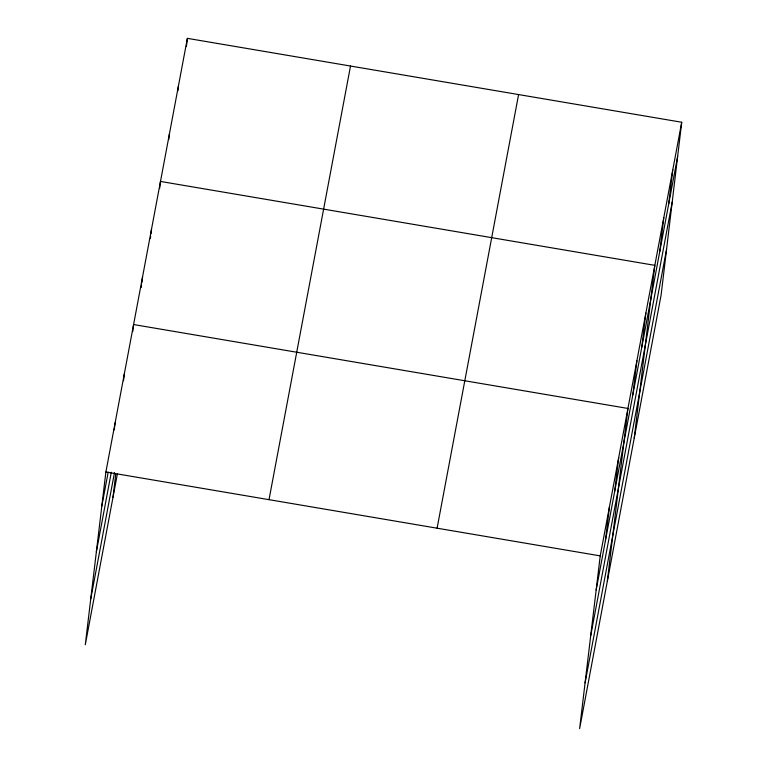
<?xml version="1.0" encoding="UTF-8"?>
<svg xmlns="http://www.w3.org/2000/svg" width="767" height="767" viewBox="0 0 767 767"><rect width="100%" height="100%" fill="white"/><g stroke="black" fill="none" stroke-linecap="round" stroke-linejoin="round"><path stroke-width="1.15" d="M681.719 122.25L600.225 555.883L579.622 728.65L661.116 295.017L681.719 122.25L187.378 38.35L105.884 471.983L85.281 644.75L117.361 474.044M114.273 429.884L115.117 422.838M123.516 380.739L124.35 373.692M112.989 497.313L115.721 474.437M132.749 331.603L133.592 324.546L627.933 408.447L607.33 581.213M141.291 287.424L141.569 285.075M141.857 282.726L142.557 276.849M150.399 238.547L150.677 236.198M150.955 233.849L151.521 229.151M159.641 188.5L160.485 181.443L654.826 265.344L634.223 438.12M168.75 139.623L169.449 133.746M177.858 90.755L178.414 86.048M186.4 46.576L187.378 38.35M605.393 540.821L609.458 506.738M614.635 491.676L618.701 457.592M632.833 394.832L636.898 360.749M641.797 347.135L645.862 313.051M659.725 251.739L663.791 217.646M668.69 204.032L672.755 169.948M101.819 506.067L108.195 472.136M96.354 551.828L111.311 472.261M90.736 598.989L114.484 472.616M269.016 499.672L350.509 66.039M437.094 528.195L518.588 94.562M596.16 589.967L677.654 156.334M590.705 635.728L672.199 202.105M585.077 682.889L666.581 249.256M105.884 471.983L600.225 555.883"/></g></svg>
